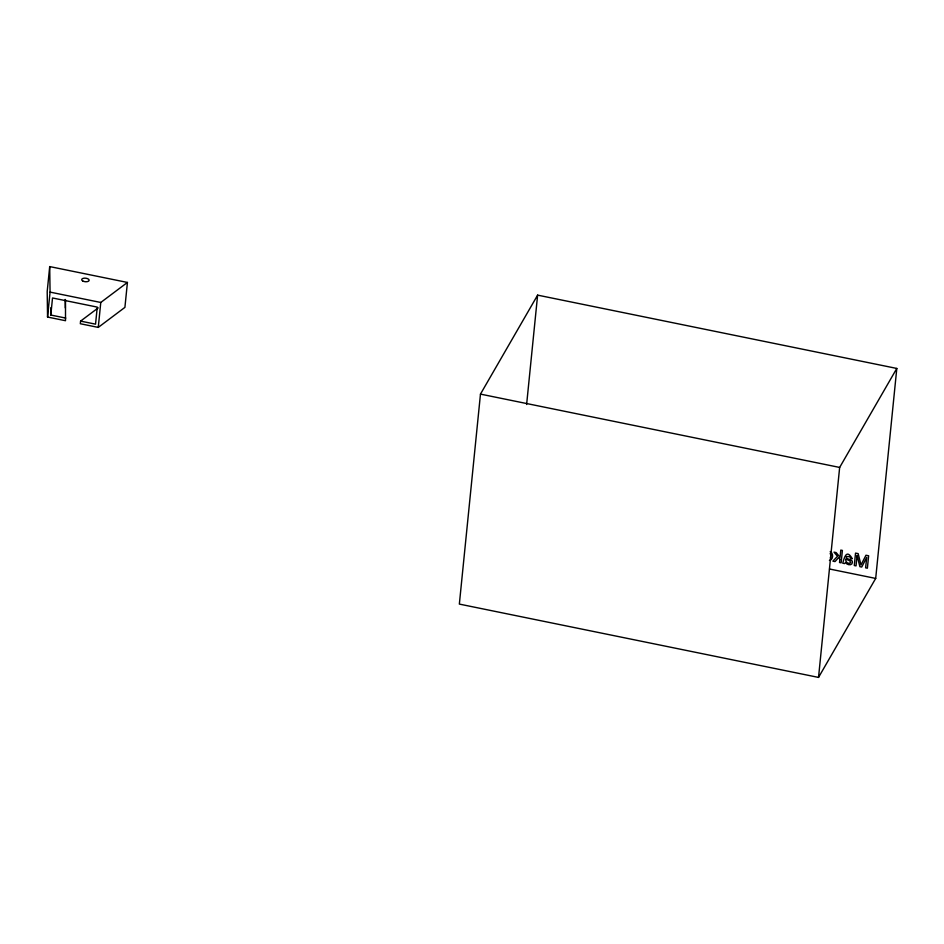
<?xml version="1.0" encoding="UTF-8"?>
<svg xmlns="http://www.w3.org/2000/svg" width="944" height="944" viewBox="0 0 944 944"><rect width="100%" height="100%" fill="white"/><g stroke="black" fill="none" stroke-linecap="round" stroke-linejoin="round"><path stroke-width="1.42" d="M98.235 307.862L80.594 321.113L80.323 323.733L98.27 327.403L124.915 307.378L127.428 282.445L49.702 266.586L47.2 291.519L47.554 317.042L65.502 320.712L65.502 299.649M47.554 317.042L50.067 292.109L49.702 266.586M65.761 318.081L50.811 315.036L52.522 297.974L97.256 307.107L95.545 324.158L80.594 321.113M98.27 327.403L100.772 302.469L127.428 282.445M480.472 394.108L459.35 604.089L818.531 677.414L875.69 578.424L896.8 368.443L537.62 295.13L480.472 394.108L839.653 467.433L896.8 368.443M526.622 404.492L537.62 295.13M818.531 677.414L839.653 467.433M830.425 557.798L830.755 556.594M829.422 560.453C833.528 559.65 833.54 553.385 830.236 551.508M50.067 292.109L100.772 302.469M829.528 569.008L875.69 578.424M830.201 553.278L830.838 555.379M65.207 299.437L65.325 307.945M50.705 307.827L50.811 315.036M852.408 562.105C852.585 566.046 846.851 565.173 845.564 562.518L844.632 563.603L842.744 563.202C844.113 558.671 846.225 548.051 852.279 558.695L850.721 558.376L849.742 556.606L846.355 556.571C845.34 560.122 852.42 558.352 852.408 562.105M856.892 557.29L856.043 565.881L854.285 565.527L855.535 553.101L858.155 553.632L860.999 564.937L865.978 555.237L868.633 555.78L867.383 568.194L865.613 567.828L866.71 557.373L861.73 567.037L859.901 566.671L857.058 555.402L856.892 557.29M839.877 559.108L839.535 562.506L841.139 562.836L842.39 550.423L840.785 550.092L840.066 557.302L836.148 552.582L834.012 552.146L837.481 556.311L832.891 561.149L835.027 561.586L838.591 557.656L839.877 559.108M845.989 559.119C844.833 561.68 848.314 564.571 850.461 562.884L850.013 560.889L845.989 559.119M82.801 281.017A3.741 1.782 5.7 0 0 89.031 280.687A3.741 1.782 5.7 0 0 84.453 278.15A3.741 1.782 5.7 0 0 82.801 281.017"/></g></svg>
